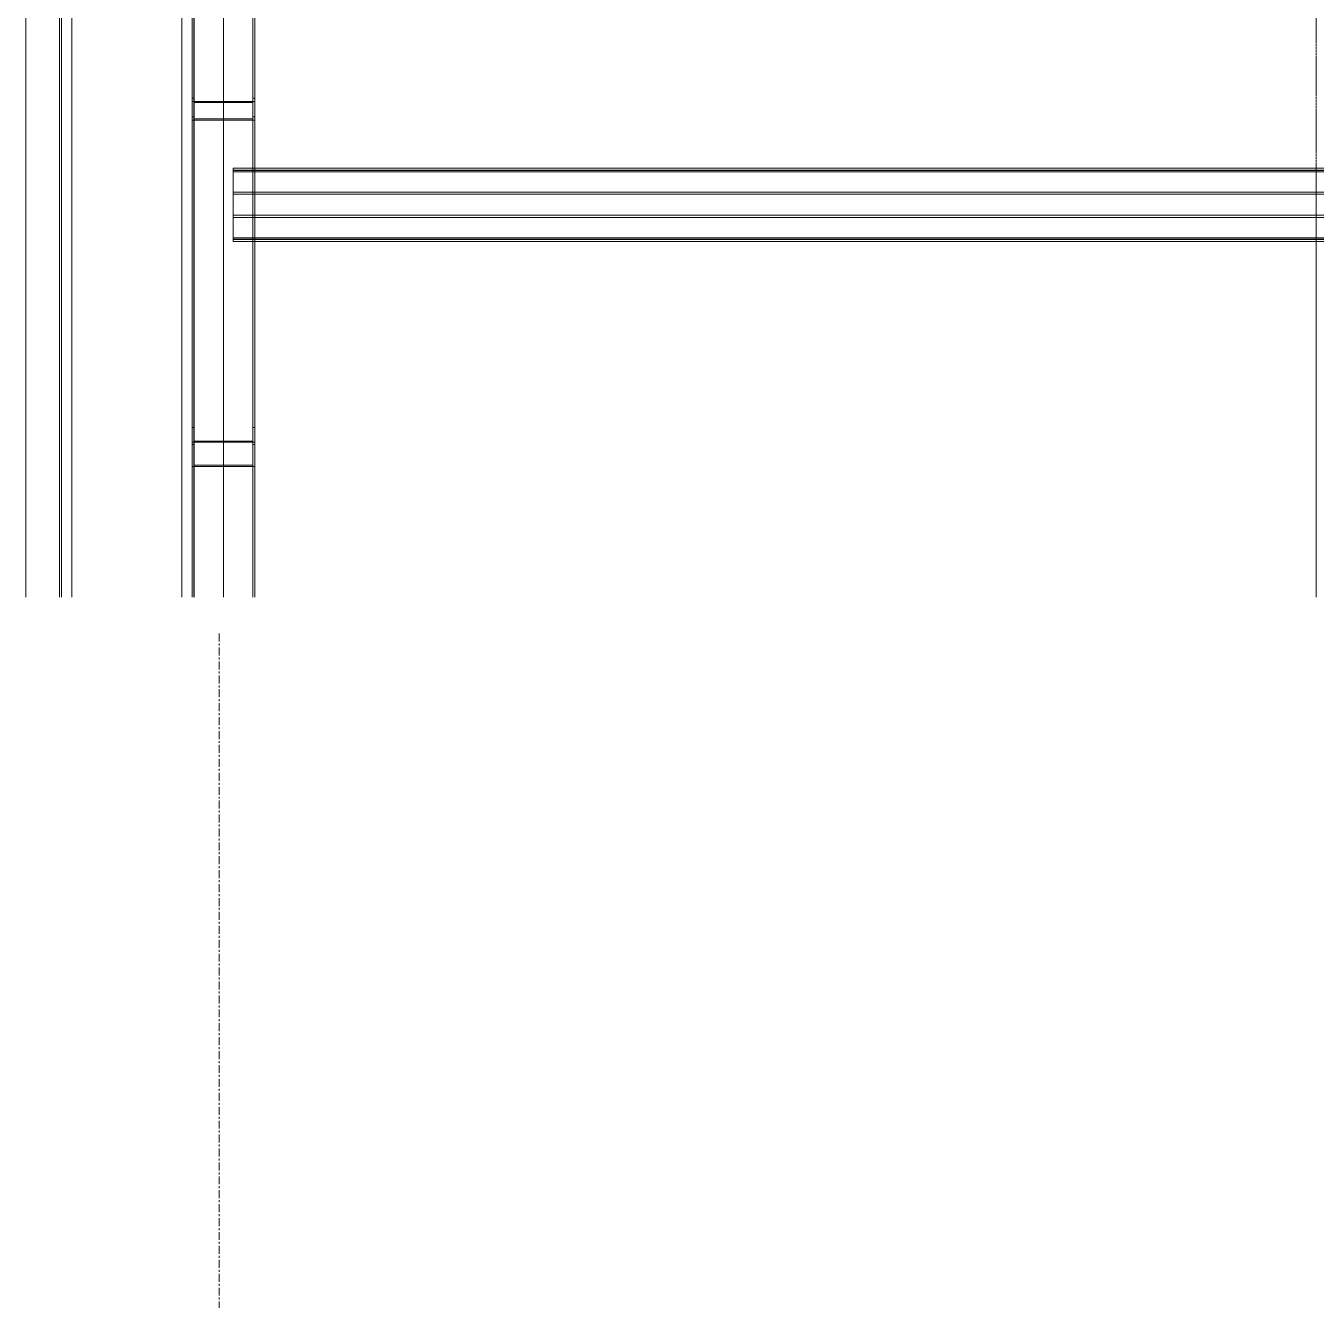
# Model space of a CAD drawing. Header units: centimetres. Extents: x -13617 to -9515, y -261 to 6553.
# Drawn here: x -11388.2 to -11182.1, y 1853.5 to 2057 of the extents above; entities that cross this region are included whole.
import ezdxf

# ---------------------------------------------------------------- set-up
doc = ezdxf.new("R2010")
doc.units = ezdxf.units.CM
doc.linetypes.add('_Overhead', pattern=[0.47625, 0.3175, -0.15875])
doc.linetypes.add('Grid Line', pattern=[2.2225, 1.27, -0.3175, 0.3175, -0.3175])
for name, color, linetype, lineweight in [('A-FLOR', 7, 'Continuous', 9), ('A-WALL', 7, 'Continuous', 9), ('S-BEAM', 7, 'Continuous', 9), ('S-GRID', 7, 'Continuous', 9)]:
    doc.layers.add(name, color=color, linetype=linetype, lineweight=lineweight)

# ---------------------------------------------------------------- blocks, each defined once
blk = doc.blocks.new('Costanera Perfil Z - Parametrizado - h_22cm-1730627-Planta patio maniobras')
at = {"layer": 'S-BEAM', "color": 254, "true_color": 0xcccccc}
for p, q in [((-10.75, 417.27), (-10.75, 219.06)), ((-10.75, 417.27), (-10.75, 219.06)), ((-10.45, 417.27), (-10.45, 219.06)), ((-10.45, 417.27), (-10.45, 219.06)), ((-8.8, 417.27), (-8.8, 219.06)), ((-8.8, 417.27), (-8.8, 219.06)), ((8.8, 417.27), (8.8, 219.06)), ((8.8, 417.27), (8.8, 219.06)), ((10.45, 358.92), (10.45, 298.74)), ((10.45, 358.92), (10.45, 298.74)), ((10.75, 298.21), (10.75, 358.92)), ((10.75, 358.92), (10.75, 298.21)), ((10.45, 298.74), (10.45, 298.21)), ((10.45, 298.74), (10.45, 298.21)), ((10.45, 298.2), (10.45, 295.75)), ((10.45, 298.2), (10.45, 295.75)), ((10.75, 298.07), (10.75, 298.21)), ((10.75, 298.21), (10.75, 298.07)), ((10.75, 295.44), (10.75, 298.07)), ((10.75, 298.07), (10.75, 295.44)), ((10.45, 295.75), (10.45, 295.24)), ((10.45, 295.75), (10.45, 295.24)), ((10.45, 295.23), (10.45, 246.17)), ((10.45, 295.23), (10.45, 246.17)), ((10.75, 295.23), (10.75, 295.44)), ((10.75, 295.44), (10.75, 295.23)), ((10.75, 243.93), (10.75, 295.23)), ((10.75, 295.23), (10.75, 243.93)), ((10.45, 246.17), (10.45, 239.9)), ((10.45, 246.17), (10.45, 239.9)), ((10.75, 239.9), (10.75, 243.93)), ((10.75, 243.93), (10.75, 239.9)), ((10.45, 239.9), (10.45, 219.06)), ((10.45, 239.9), (10.45, 219.06)), ((10.75, 219.06), (10.75, 239.9)), ((10.75, 239.9), (10.75, 219.06))]:
    blk.add_line(p, q, dxfattribs=at)
blk = doc.blocks.new('Costanera Perfil Z - Parametrizado - h_22cm-V93-Planta patio maniobras')
at = {"layer": 'S-BEAM', "color": 254, "true_color": 0xcccccc}
for p, q in [((-10.75, 417.27), (-10.75, 219.06)), ((-10.75, 417.27), (-10.75, 219.06)), ((-10.45, 417.27), (-10.45, 219.06)), ((-10.45, 417.27), (-10.45, 219.06)), ((-8.8, 417.27), (-8.8, 219.06)), ((-8.8, 417.27), (-8.8, 219.06)), ((8.8, 417.27), (8.8, 219.06)), ((8.8, 417.27), (8.8, 219.06)), ((10.45, 358.92), (10.45, 298.74)), ((10.45, 358.92), (10.45, 298.74)), ((10.75, 298.21), (10.75, 358.92)), ((10.75, 358.92), (10.75, 298.21)), ((10.45, 298.74), (10.45, 298.21)), ((10.45, 298.74), (10.45, 298.21)), ((10.45, 298.2), (10.45, 295.75)), ((10.45, 298.2), (10.45, 295.75)), ((10.75, 298.07), (10.75, 298.21)), ((10.75, 298.21), (10.75, 298.07)), ((10.75, 295.44), (10.75, 298.07)), ((10.75, 298.07), (10.75, 295.44)), ((10.45, 295.75), (10.45, 295.24)), ((10.45, 295.75), (10.45, 295.24)), ((10.45, 295.23), (10.45, 246.17)), ((10.45, 295.23), (10.45, 246.17)), ((10.75, 295.23), (10.75, 295.44)), ((10.75, 295.44), (10.75, 295.23)), ((10.75, 243.93), (10.75, 295.23)), ((10.75, 295.23), (10.75, 243.93)), ((10.45, 246.17), (10.45, 239.9)), ((10.45, 246.17), (10.45, 239.9)), ((10.75, 239.9), (10.75, 243.93)), ((10.75, 243.93), (10.75, 239.9)), ((10.45, 239.9), (10.45, 219.06)), ((10.45, 239.9), (10.45, 219.06)), ((10.75, 219.06), (10.75, 239.9)), ((10.75, 239.9), (10.75, 219.06))]:
    blk.add_line(p, q, dxfattribs=at)
blk = doc.blocks.new('Costanera Perfil Z - Parametrizado - h_22cm-1730708-Planta patio maniobras')
at = {"layer": 'S-BEAM', "color": 254, "true_color": 0xcccccc}
for p, q in [((-10.75, 418.66), (-10.75, 220.46)), ((-10.75, 418.66), (-10.75, 220.46)), ((-10.45, 418.66), (-10.45, 220.46)), ((-10.45, 418.66), (-10.45, 220.46)), ((-8.8, 418.66), (-8.8, 220.46)), ((-8.8, 418.66), (-8.8, 220.46)), ((8.8, 418.66), (8.8, 220.46)), ((8.8, 418.66), (8.8, 220.46)), ((10.45, 360.32), (10.45, 300.13)), ((10.45, 360.32), (10.45, 300.13)), ((10.75, 299.61), (10.75, 360.32)), ((10.75, 360.32), (10.75, 299.61)), ((10.45, 300.13), (10.45, 299.61)), ((10.45, 300.13), (10.45, 299.61)), ((10.45, 299.6), (10.45, 297.15)), ((10.45, 299.6), (10.45, 297.15)), ((10.75, 299.46), (10.75, 299.6)), ((10.75, 299.6), (10.75, 299.46)), ((10.75, 296.83), (10.75, 299.46)), ((10.75, 299.46), (10.75, 296.83)), ((10.45, 297.15), (10.45, 296.63)), ((10.45, 297.15), (10.45, 296.63)), ((10.75, 296.63), (10.75, 296.83)), ((10.75, 296.83), (10.75, 296.63)), ((10.45, 296.62), (10.45, 247.56)), ((10.45, 296.62), (10.45, 247.56)), ((10.75, 245.32), (10.75, 296.62)), ((10.75, 296.62), (10.75, 245.32)), ((10.45, 247.56), (10.45, 241.29)), ((10.45, 247.56), (10.45, 241.29)), ((10.75, 241.29), (10.75, 245.32)), ((10.75, 245.32), (10.75, 241.29)), ((10.45, 241.29), (10.45, 220.46)), ((10.45, 241.29), (10.45, 220.46)), ((10.75, 220.46), (10.75, 241.29)), ((10.75, 241.29), (10.75, 220.46))]:
    blk.add_line(p, q, dxfattribs=at)
blk = doc.blocks.new('Costanera Perfil Z - Parametrizado - h_22cm-1730751-Planta patio maniobras')
at = {"layer": 'S-BEAM', "color": 254, "true_color": 0xcccccc}
for p, q in [((-10.75, 417.96), (-10.75, 219.76)), ((-10.75, 417.96), (-10.75, 219.76)), ((-10.45, 417.96), (-10.45, 219.76)), ((-10.45, 417.96), (-10.45, 219.76)), ((-8.8, 417.96), (-8.8, 219.76)), ((-8.8, 417.96), (-8.8, 219.76)), ((8.8, 417.96), (8.8, 219.76)), ((8.8, 417.96), (8.8, 219.76)), ((10.45, 359.62), (10.45, 299.44)), ((10.45, 359.62), (10.45, 299.44)), ((10.75, 298.91), (10.75, 359.62)), ((10.75, 359.62), (10.75, 298.91)), ((10.45, 299.44), (10.45, 298.91)), ((10.45, 299.44), (10.45, 298.91)), ((10.45, 298.9), (10.45, 296.45)), ((10.45, 298.9), (10.45, 296.45)), ((10.75, 298.76), (10.75, 298.9)), ((10.75, 298.9), (10.75, 298.76)), ((10.75, 296.13), (10.75, 298.76)), ((10.75, 298.76), (10.75, 296.13)), ((10.45, 296.45), (10.45, 295.94)), ((10.45, 296.45), (10.45, 295.94)), ((10.45, 295.92), (10.45, 246.86)), ((10.45, 295.92), (10.45, 246.86)), ((10.75, 295.93), (10.75, 296.13)), ((10.75, 296.13), (10.75, 295.93)), ((10.75, 244.63), (10.75, 295.92)), ((10.75, 295.92), (10.75, 244.63)), ((10.45, 246.86), (10.45, 240.6)), ((10.45, 246.86), (10.45, 240.6)), ((10.75, 240.6), (10.75, 244.63)), ((10.75, 244.63), (10.75, 240.6)), ((10.45, 240.6), (10.45, 219.76)), ((10.45, 240.6), (10.45, 219.76)), ((10.75, 219.76), (10.75, 240.6)), ((10.75, 240.6), (10.75, 219.76))]:
    blk.add_line(p, q, dxfattribs=at)
blk = doc.blocks.new('Costanera Perfil Z - Parametrizado - h_22cm-1730792-Planta patio maniobras')
at = {"layer": 'S-BEAM', "color": 254, "true_color": 0xcccccc}
for p, q in [((-10.75, 417.05), (-10.75, 218.85)), ((-10.75, 417.05), (-10.75, 218.85)), ((-10.45, 417.05), (-10.45, 218.85)), ((-10.45, 417.05), (-10.45, 218.85)), ((-8.8, 417.05), (-8.8, 218.85)), ((-8.8, 417.05), (-8.8, 218.85)), ((8.8, 417.05), (8.8, 218.85)), ((8.8, 417.05), (8.8, 218.85)), ((10.45, 358.71), (10.45, 298.52)), ((10.45, 358.71), (10.45, 298.52)), ((10.75, 298), (10.75, 358.71)), ((10.75, 358.71), (10.75, 298)), ((10.45, 298.52), (10.45, 298)), ((10.45, 298.52), (10.45, 298)), ((10.45, 297.99), (10.45, 295.54)), ((10.45, 297.99), (10.45, 295.54)), ((10.75, 297.85), (10.75, 297.99)), ((10.75, 297.99), (10.75, 297.85)), ((10.75, 295.22), (10.75, 297.85)), ((10.75, 297.85), (10.75, 295.22)), ((10.45, 295.54), (10.45, 295.02)), ((10.45, 295.54), (10.45, 295.02)), ((10.45, 295.01), (10.45, 245.95)), ((10.45, 295.01), (10.45, 245.95)), ((10.75, 295.02), (10.75, 295.22)), ((10.75, 295.22), (10.75, 295.02)), ((10.75, 243.72), (10.75, 295.01)), ((10.75, 295.01), (10.75, 243.72)), ((10.45, 245.95), (10.45, 239.68)), ((10.45, 245.95), (10.45, 239.68)), ((10.75, 239.68), (10.75, 243.72)), ((10.75, 243.72), (10.75, 239.68)), ((10.45, 239.68), (10.45, 218.85)), ((10.45, 239.68), (10.45, 218.85)), ((10.75, 218.85), (10.75, 239.68)), ((10.75, 239.68), (10.75, 218.85))]:
    blk.add_line(p, q, dxfattribs=at)
blk = doc.blocks.new('RVR_CERCHA_C03 - RVR_CERCHA_C03-1729337-Planta patio maniobras')
at = {"layer": 'S-BEAM', "color": 254, "true_color": 0xcccccc}
for p, q in [((663.47, 5), (642.19, 5)), ((642.19, 5), (667.66, 5)), ((642.19, 5), (862.58, 5)), ((717.47, 5), (642.19, 5)), ((663.03, 5), (642.19, 5)), ((642.19, 5), (664.33, 5)), ((642.19, 4.7), (667.66, 4.7)), ((642.19, 4.7), (663.97, 4.7)), ((717.47, 4.7), (642.19, 4.7)), ((862.58, 4.7), (642.19, 4.7)), ((642.19, 4.7), (663.97, 4.7)), ((642.19, 4.7), (663.03, 4.7)), ((663.03, 5), (666.54, 5)), ((663.03, 4.7), (663.03, 5)), ((663.03, 5), (664.33, 5)), ((669.29, 5), (663.03, 5)), ((663.03, -4.7), (663.03, 4.7)), ((663.03, 4.7), (667.06, 4.7)), ((666.2, 4.7), (663.24, 4.7)), ((663.24, 4.7), (663.24, -4.7)), ((664.45, 4.7), (663.24, 4.7)), ((663.95, 5), (663.47, 5)), ((666.91, 5), (663.95, 5)), ((663.97, 4.7), (664.17, 4.7)), ((663.97, 4.7), (664.33, 4.7)), ((664.17, 4.7), (667.06, 4.7)), ((664.33, 5), (667.66, 5)), ((664.33, 5), (669.29, 5)), ((664.33, 4.7), (669.29, 4.7)), ((664.82, 4.7), (664.45, 4.7)), ((667.94, 4.7), (664.82, 4.7)), ((666.54, 4.7), (666.2, 4.7)), ((666.54, 5), (666.54, 4.7)), ((669.29, 5), (666.54, 5)), ((667, 4.7), (666.54, 4.7)), ((666.91, 5), (668.27, 5)), ((666.91, 4.7), (666.91, 5)), ((666.91, -4.7), (666.91, 4.7)), ((669.29, 4.7), (667.06, 4.7)), ((668.27, 4.7), (667.06, 4.7)), ((667.06, 4.7), (667.06, -4.7)), ((667.06, 4.7), (669.29, 4.7)), ((667.66, 5), (718.35, 5)), ((667.66, 5), (669.29, 5)), ((667.66, 4.7), (669.29, 4.7)), ((718.35, 4.7), (667.94, 4.7)), ((668.27, 5), (669.29, 5)), ((669.29, 4.7), (668.27, 4.7)), ((672.54, 5), (669.29, 5)), ((669.29, 5), (669.29, 4.7)), ((718.88, 5), (669.29, 5)), ((669.29, 5), (718.88, 5)), ((672.54, 4.7), (669.29, 4.7)), ((669.29, 4.7), (718.35, 4.7)), ((669.29, 4.7), (718.35, 4.7)), ((718.88, 5), (672.54, 5)), ((718.35, 4.7), (672.54, 4.7)), ((719.01, 5), (717.47, 5)), ((718.35, 4.7), (717.47, 4.7)), ((718.35, 5), (718.35, -5)), ((720.11, 5), (718.35, 5)), ((718.88, 4.7), (718.36, 4.7)), ((718.56, 4.7), (718.36, 4.7)), ((719.01, 4.7), (718.36, 4.7)), ((718.36, 4.7), (718.88, 4.7)), ((718.36, 4.7), (718.88, 4.7)), ((718.56, -4.7), (718.56, 4.7)), ((718.56, 4.7), (720.11, 4.7)), ((720.11, 5), (718.88, 5)), ((718.88, 5), (718.88, 4.73)), ((721.87, 5), (718.88, 5)), ((721.87, 5), (718.88, 5)), ((721.87, 5), (718.88, 5)), ((718.88, 5), (721.87, 5)), ((718.88, 4.7), (720.11, 4.7)), ((721.33, 4.7), (718.88, 4.7)), ((721.33, 4.7), (718.88, 4.7)), ((718.88, 4.7), (721.33, 4.7)), ((718.88, 4.7), (721.33, 4.7)), ((720.88, 5), (719.01, 5)), ((720.88, 4.7), (719.01, 4.7)), ((721.34, 5), (720.11, 5)), ((721.87, 5), (720.11, 5)), ((720.11, 4.7), (721.19, 4.7)), ((720.11, 4.7), (721.33, 4.7)), ((722.42, 5), (720.88, 5)), ((721.33, 4.7), (720.88, 4.7)), ((721.19, 4.7), (721.19, -4.7)), ((721.33, 4.7), (721.19, 4.7)), ((721.34, -5), (721.34, 5)), ((721.34, 5), (783.39, 5)), ((721.87, 4.7), (721.34, 4.7)), ((783.17, 4.7), (721.34, 4.7)), ((721.34, 4.7), (721.87, 4.7)), ((721.87, 4.7), (721.34, 4.7)), ((722.42, 4.7), (721.34, 4.7)), ((721.34, 4.7), (721.87, 4.7)), ((721.34, 4.7), (721.87, 4.7)), ((779.49, 5), (721.87, 5)), ((721.87, 4.7), (721.87, 5)), ((782.05, 5), (721.87, 5)), ((721.87, 5), (782.05, 5)), ((779.49, 4.7), (721.87, 4.7)), ((721.87, 4.7), (782.05, 4.7)), ((721.87, 4.7), (782.05, 4.7)), ((862.58, 5), (722.42, 5)), ((862.58, 4.7), (722.42, 4.7)), ((642.19, 0), (673.83, 0)), ((673.83, 0), (862.58, 0)), ((642.19, -4.7), (663.97, -4.7)), ((642.19, -4.7), (667.66, -4.7)), ((699, -4.7), (642.19, -4.7)), ((699, -4.7), (642.19, -4.7)), ((642.19, -4.7), (663.03, -4.7)), ((642.19, -4.7), (663.97, -4.7)), ((642.19, -5), (667.66, -5)), ((642.19, -5), (663.47, -5)), ((699, -5), (642.19, -5)), ((699, -5), (642.19, -5)), ((642.19, -5), (664.33, -5)), ((642.19, -5), (663.03, -5)), ((663.03, -5), (663.03, -4.7)), ((663.03, -4.7), (667.06, -4.7)), ((666.54, -5), (663.03, -5)), ((664.33, -5), (663.03, -5)), ((663.03, -5), (669.29, -5)), ((663.24, -4.7), (666.2, -4.7)), ((664.45, -4.7), (663.24, -4.7)), ((663.47, -5), (663.95, -5)), ((663.95, -5), (666.91, -5)), ((663.97, -4.7), (664.17, -4.7)), ((663.97, -4.7), (664.33, -4.7)), ((664.17, -4.7), (667.06, -4.7)), ((664.33, -4.7), (669.29, -4.7)), ((667.66, -5), (664.33, -5)), ((664.33, -5), (669.29, -5)), ((664.82, -4.7), (664.45, -4.7)), ((667.94, -4.7), (664.82, -4.7)), ((666.2, -4.7), (666.54, -4.7)), ((666.54, -4.7), (666.54, -5)), ((667, -4.7), (666.54, -4.7)), ((669.29, -5), (666.54, -5)), ((666.91, -5), (666.91, -4.7)), ((668.27, -5), (666.91, -5)), ((669.29, -4.7), (667.06, -4.7)), ((667.06, -4.7), (668.27, -4.7)), ((667.06, -4.7), (669.29, -4.7)), ((667.66, -4.7), (669.29, -4.7)), ((699, -5), (667.66, -5)), ((667.66, -5), (669.29, -5)), ((699, -4.7), (667.94, -4.7)), ((668.27, -4.7), (669.29, -4.7)), ((669.29, -5), (668.27, -5)), ((672.54, -4.7), (669.29, -4.7)), ((669.29, -4.7), (669.29, -5)), ((669.29, -4.7), (699, -4.7)), ((669.29, -4.7), (699, -4.7)), ((672.54, -5), (669.29, -5)), ((669.29, -5), (699, -5)), ((669.29, -5), (699, -5)), ((699, -4.7), (672.54, -4.7)), ((699, -5), (672.54, -5)), ((702.82, -4.7), (699, -4.7)), ((702.82, -4.7), (699, -4.7)), ((702.82, -4.7), (699, -4.7)), ((702.82, -4.7), (699, -4.7)), ((699, -4.7), (702.82, -4.7)), ((699, -4.7), (702.82, -4.7)), ((702.82, -5), (699, -5)), ((702.82, -5), (699, -5)), ((702.82, -5), (699, -5)), ((702.82, -5), (699, -5)), ((699, -5), (702.82, -5)), ((699, -5), (702.82, -5)), ((703.17, -4.7), (702.82, -4.7)), ((703.17, -4.7), (702.82, -4.7)), ((703.17, -4.7), (702.82, -4.7)), ((703.17, -4.7), (702.82, -4.7)), ((702.82, -4.7), (703.17, -4.7)), ((702.82, -4.7), (703.17, -4.7)), ((703.17, -5), (702.82, -5)), ((703.17, -5), (702.82, -5)), ((703.17, -5), (702.82, -5)), ((703.17, -5), (702.82, -5)), ((702.82, -5), (703.17, -5)), ((702.82, -5), (703.17, -5)), ((706.5, -4.7), (703.17, -4.7)), ((706.5, -4.7), (703.17, -4.7)), ((706.5, -4.7), (703.17, -4.7)), ((706.5, -4.7), (703.17, -4.7)), ((703.17, -4.7), (706.5, -4.7)), ((703.17, -4.7), (706.5, -4.7)), ((706.5, -5), (703.17, -5)), ((706.5, -5), (703.17, -5)), ((706.5, -5), (703.17, -5)), ((706.5, -5), (703.17, -5)), ((703.17, -5), (706.5, -5)), ((703.17, -5), (706.5, -5)), ((706.85, -4.7), (706.5, -4.7)), ((706.85, -4.7), (706.5, -4.7)), ((706.85, -4.7), (706.5, -4.7)), ((706.85, -4.7), (706.5, -4.7)), ((706.5, -4.7), (706.85, -4.7)), ((706.5, -4.7), (706.85, -4.7)), ((706.85, -5), (706.5, -5)), ((706.85, -5), (706.5, -5)), ((706.85, -5), (706.5, -5)), ((706.85, -5), (706.5, -5)), ((706.5, -5), (706.85, -5)), ((706.5, -5), (706.85, -5)), ((710.68, -4.7), (706.85, -4.7)), ((710.68, -4.7), (706.85, -4.7)), ((710.68, -4.7), (706.85, -4.7)), ((710.68, -4.7), (706.85, -4.7)), ((706.85, -4.7), (710.68, -4.7)), ((706.85, -4.7), (710.68, -4.7)), ((710.68, -5), (706.85, -5)), ((710.68, -5), (706.85, -5)), ((710.68, -5), (706.85, -5)), ((706.85, -5), (710.68, -5)), ((706.85, -5), (710.68, -5)), ((710.68, -5), (706.89, -5)), ((718.56, -4.7), (710.68, -4.7)), ((718.88, -4.7), (710.68, -4.7)), ((801.1, -4.7), (710.68, -4.7)), ((717.47, -4.7), (710.68, -4.7)), ((710.68, -4.7), (718.88, -4.7)), ((710.68, -4.7), (718.88, -4.7)), ((718.88, -5), (710.68, -5)), ((718.35, -5), (710.68, -5)), ((717.47, -5), (710.68, -5)), ((801.1, -5), (710.68, -5)), ((710.68, -5), (718.88, -5)), ((710.68, -5), (718.88, -5)), ((719.01, -4.7), (717.47, -4.7)), ((719.01, -5), (717.47, -5)), ((718.35, -5), (720.11, -5)), ((720.11, -4.7), (718.56, -4.7)), ((720.11, -4.7), (718.88, -4.7)), ((721.87, -4.7), (718.88, -4.7)), ((721.87, -4.7), (718.88, -4.7)), ((718.88, -4.7), (721.87, -4.7)), ((718.88, -4.7), (721.87, -4.7)), ((718.88, -4.73), (718.88, -5)), ((718.88, -5), (720.11, -5)), ((721.87, -5), (718.88, -5)), ((721.87, -5), (718.88, -5)), ((718.88, -5), (721.87, -5)), ((718.88, -5), (721.87, -5)), ((720.88, -4.7), (719.01, -4.7)), ((720.88, -5), (719.01, -5)), ((721.19, -4.7), (720.11, -4.7)), ((721.87, -4.7), (720.11, -4.7)), ((720.11, -5), (721.34, -5)), ((720.11, -5), (721.87, -5)), ((722.42, -4.7), (720.88, -4.7)), ((722.42, -5), (720.88, -5)), ((783.17, -4.7), (721.19, -4.7)), ((783.39, -5), (721.34, -5)), ((779.49, -4.7), (721.87, -4.7)), ((721.87, -5), (721.87, -4.7)), ((721.87, -4.7), (782.05, -4.7)), ((721.87, -4.7), (782.05, -4.7)), ((779.49, -5), (721.87, -5)), ((721.87, -5), (782.05, -5)), ((721.87, -5), (782.05, -5)), ((801.1, -4.7), (722.42, -4.7)), ((801.1, -5), (722.42, -5))]:
    blk.add_line(p, q, dxfattribs=at)
blk = doc.blocks.new('Costanera Perfil Z - Parametrizado - h_22cm-V94-Planta patio maniobras')
at = {"layer": 'S-BEAM', "color": 254, "true_color": 0xcccccc}
for p, q in [((-5.84, -838.06), (-5.84, -1217.66)), ((-5.54, -838.06), (-5.54, -1217.66)), ((-5.5, -1217.66), (-5.5, -838.06)), ((-5.26, -838.06), (-5.26, -1217.66)), ((-2.01, -838.06), (-2.01, -1217.66)), ((-1.67, -838.06), (-1.67, -1217.66)), ((1.67, -838.06), (1.67, -1217.66)), ((2.01, -838.06), (2.01, -1217.66)), ((5.26, -838.06), (5.26, -1217.66)), ((5.5, -838.06), (5.5, -1214.22)), ((5.54, -838.06), (5.54, -1217.66)), ((5.84, -838.06), (5.84, -1217.66)), ((5.5, -1214.22), (5.5, -1217.66)), ((-5.5, -1217.66), (-5.84, -1217.66)), ((-5.84, -1217.66), (-5.54, -1217.66)), ((-5.5, -1217.66), (-5.26, -1217.66)), ((2.01, -1217.66), (-5.5, -1217.66)), ((-5.26, -1217.66), (1.67, -1217.66)), ((1.67, -1217.66), (-2.01, -1217.66)), ((-2.01, -1217.66), (-1.67, -1217.66)), ((-1.67, -1217.66), (1.67, -1217.66)), ((1.67, -1217.66), (-1.67, -1217.66)), ((-1.67, -1217.66), (1.67, -1217.66)), ((1.67, -1217.66), (2.01, -1217.66)), ((2.01, -1217.66), (1.67, -1217.66)), ((1.67, -1217.66), (2.01, -1217.66)), ((2.01, -1217.66), (4.01, -1217.66)), ((5.26, -1217.66), (2.01, -1217.66)), ((4.01, -1217.66), (5.5, -1217.66)), ((5.54, -1217.66), (5.26, -1217.66)), ((5.54, -1217.66), (5.84, -1217.66)), ((5.84, -1217.66), (5.54, -1217.66))]:
    blk.add_line(p, q, dxfattribs=at)
blk = doc.blocks.new('PQ_RVR_EST-01_ZZ_ZZ_MO_T_A_rvt-1-Planta patio maniobras')
at = {"layer": 'A-FLOR', "color": 254, "linetype": '_Overhead', "true_color": 0xd4d4d4}
for p, q in [((-11182.13, 2034.29), (-11182.13, 2124.71)), ((-11182.13, 2124.71), (-11182.13, 2034.29)), ((-11182.13, 2030.46), (-11182.13, 2034.29)), ((-11182.13, 2034.29), (-11182.13, 2030.46)), ((-11182.13, 2030.12), (-11182.13, 2030.46)), ((-11182.13, 2030.46), (-11182.13, 2030.12)), ((-11182.13, 2026.78), (-11182.13, 2030.12)), ((-11182.13, 2030.12), (-11182.13, 2026.78)), ((-11182.13, 2026.44), (-11182.13, 2026.78)), ((-11182.13, 2026.78), (-11182.13, 2026.44)), ((-11182.13, 2022.61), (-11182.13, 2026.44)), ((-11182.13, 2026.44), (-11182.13, 2022.61)), ((-11182.13, 1965.8), (-11182.13, 2022.61)), ((-11182.13, 2022.61), (-11182.13, 1965.8))]:
    blk.add_line(p, q, dxfattribs=at)
at = {"layer": 'S-BEAM', "color": 254, "linetype": '_Overhead', "lineweight": 9, "true_color": 0xd4d4d4}
for name, p, rotation in [('RVR_CERCHA_C03 - RVR_CERCHA_C03-1729337-Planta patio maniobras', (-11356.68, 1323.61), 89.9999999999999), ('Costanera Perfil Z - Parametrizado - h_22cm-V94-Planta patio maniobras', (-10137.47, 2028.45), 269.9999999999998)]:
    blk.add_blockref(name, p, dxfattribs=dict(at, rotation=rotation))
for name, p in [('Costanera Perfil Z - Parametrizado - h_22cm-1730627-Planta patio maniobras', (-11372.11, 1746.74)), ('Costanera Perfil Z - Parametrizado - h_22cm-V93-Planta patio maniobras', (-11372.11, 1746.74)), ('Costanera Perfil Z - Parametrizado - h_22cm-1730708-Planta patio maniobras', (-11372.11, 1745.35)), ('Costanera Perfil Z - Parametrizado - h_22cm-1730751-Planta patio maniobras', (-11372.11, 1746.04)), ('Costanera Perfil Z - Parametrizado - h_22cm-1730792-Planta patio maniobras', (-11372.11, 1746.96))]:
    blk.add_blockref(name, p, dxfattribs=at)
blk = doc.blocks.new('PQ_RVR_ARQ-01_ZZ_ZZ_MO_T_A_rvt-1-Planta patio maniobras')
at = {"layer": 'A-WALL', "color": 253, "true_color": 0xaaaaaa}
blk.add_line((-11388.25, 2181.65), (-11388.25, 1965.8), dxfattribs=at)

msp = doc.modelspace()

# ---------------------------------------------------------------- linework, layer by layer
at = {"layer": 'S-GRID', "color": 253, "linetype": 'Grid Line', "true_color": 0xaaaaaa}
msp.add_line((-11357.35, 1959.95), (-11357.35, 1709.95), dxfattribs=at)

# ---------------------------------------------------------------- block references
at = {"lineweight": 5}
msp.add_blockref('PQ_RVR_EST-01_ZZ_ZZ_MO_T_A_rvt-1-Planta patio maniobras', (0, 0), dxfattribs=at)

# ---------------------------------------------------------------- next in the draw order: block references
msp.add_blockref('PQ_RVR_ARQ-01_ZZ_ZZ_MO_T_A_rvt-1-Planta patio maniobras', (0, 0), dxfattribs=at)

doc.saveas('drawing.dxf')
